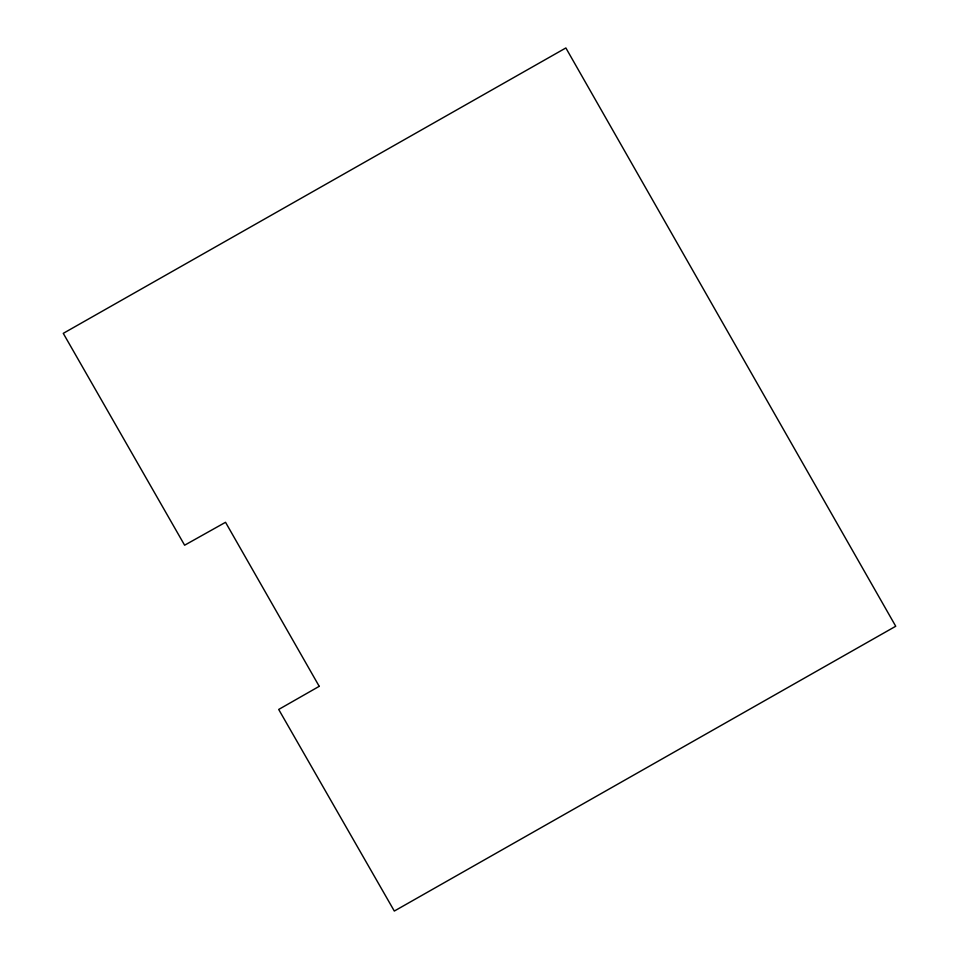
<?xml version="1.0" encoding="UTF-8"?>
<svg xmlns="http://www.w3.org/2000/svg" width="959" height="959" viewBox="0 0 959 959"><rect width="100%" height="100%" fill="white"/><g stroke="black" fill="none" stroke-linecap="round" stroke-linejoin="round"><path stroke-width="1.44" d="M319.215 686.332L278.697 709.456L394.317 911.05L895.73 626.251L565.87 47.95L63.27 333.348L184.619 545.215L225.533 522.295L319.215 686.332"/></g></svg>
